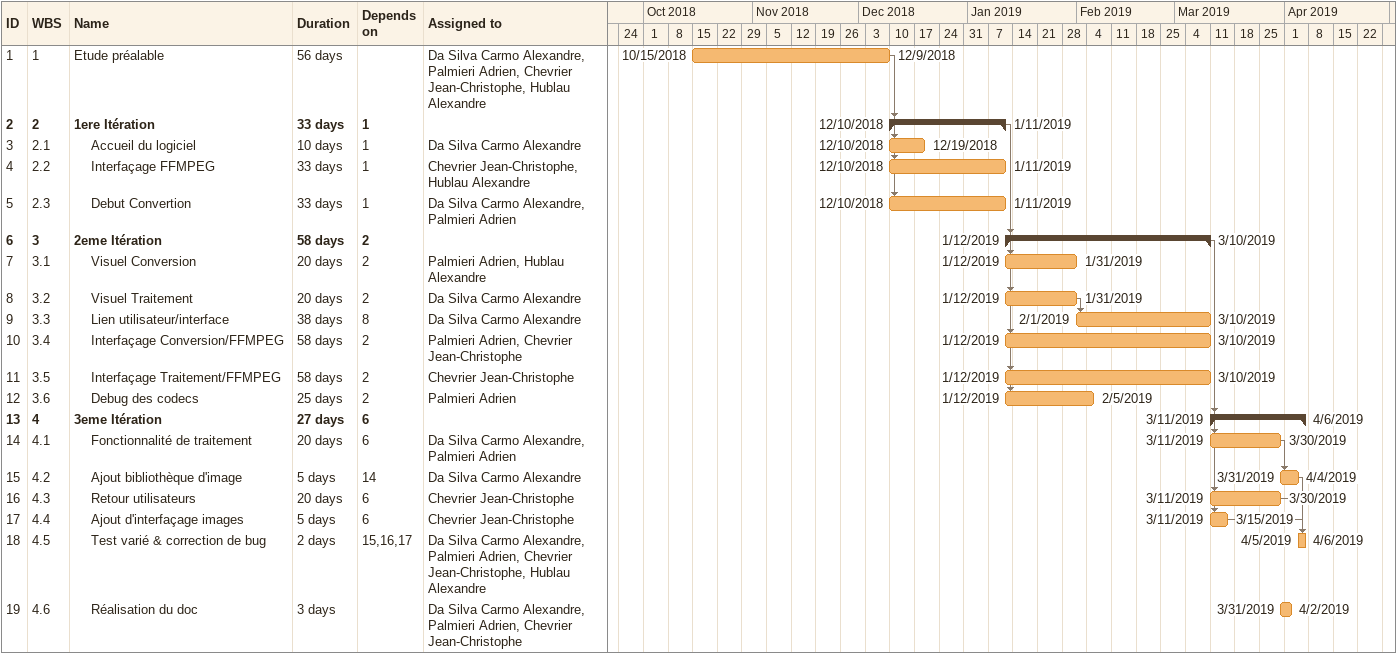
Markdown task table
| ID | WBS | Task | Duration | Start | Finish | Predecessors | Resources |
|---|---|---|---|---|---|---|---|
| 1 | 1 | Etude préalable | 56d | 2018-10-15 | 2018-12-09 |  | Da Silva Carmo Alexandre, Palmieri Adrien, Chevrier Jean-Christophe, Hublau Alexandre |
| 2 | 2 | **1ere Itération** | 33d | 2018-12-10 | 2019-01-11 | 1 |  |
| 3 | 2.1 | Accueil du logiciel | 10d | 2018-12-10 | 2018-12-19 | 1 | Da Silva Carmo Alexandre |
| 4 | 2.2 | Interfaçage FFMPEG | 33d | 2018-12-10 | 2019-01-11 | 1 | Chevrier Jean-Christophe, Hublau Alexandre |
| 5 | 2.3 | Debut Convertion | 33d | 2018-12-10 | 2019-01-11 | 1 | Da Silva Carmo Alexandre, Palmieri Adrien |
| 6 | 3 | **2eme Itération** | 58d | 2019-01-12 | 2019-03-10 | 2 |  |
| 7 | 3.1 | Visuel Conversion | 20d | 2019-01-12 | 2019-01-31 | 2 | Palmieri Adrien, Hublau Alexandre |
| 8 | 3.2 | Visuel Traitement | 20d | 2019-01-12 | 2019-01-31 | 2 | Da Silva Carmo Alexandre |
| 9 | 3.3 | Lien utilisateur/interface | 38d | 2019-02-01 | 2019-03-10 | 8 | Da Silva Carmo Alexandre |
| 10 | 3.4 | Interfaçage Conversion/FFMPEG | 58d | 2019-01-12 | 2019-03-10 | 2 | Palmieri Adrien, Chevrier Jean-Christophe |
| 11 | 3.5 | Interfaçage Traitement/FFMPEG | 58d | 2019-01-12 | 2019-03-10 | 2 | Chevrier Jean-Christophe |
| 12 | 3.6 | Debug des codecs | 25d | 2019-01-12 | 2019-02-05 | 2 | Palmieri Adrien |
| 13 | 4 | **3eme Itération** | 27d | 2019-03-11 | 2019-04-06 | 6 |  |
| 14 | 4.1 | Fonctionnalité de traitement | 20d | 2019-03-11 | 2019-03-30 | 6 | Da Silva Carmo Alexandre, Palmieri Adrien |
| 15 | 4.2 | Ajout bibliothèque d'image | 5d | 2019-03-31 | 2019-04-04 | 14 | Da Silva Carmo Alexandre |
| 16 | 4.3 | Retour utilisateurs | 20d | 2019-03-11 | 2019-03-30 | 6 | Chevrier Jean-Christophe |
| 17 | 4.4 | Ajout d'interfaçage images | 5d | 2019-03-11 | 2019-03-15 | 6 | Chevrier Jean-Christophe |
| 18 | 4.5 | Test varié & correction de bug | 2d | 2019-04-05 | 2019-04-06 | 15, 16, 17 | Da Silva Carmo Alexandre, Palmieri Adrien, Chevrier Jean-Christophe, Hublau Alexandre |
| 19 | 4.6 | Réalisation du doc | 3d | 2019-03-31 | 2019-04-02 |  | Da Silva Carmo Alexandre, Palmieri Adrien, Chevrier Jean-Christophe |
